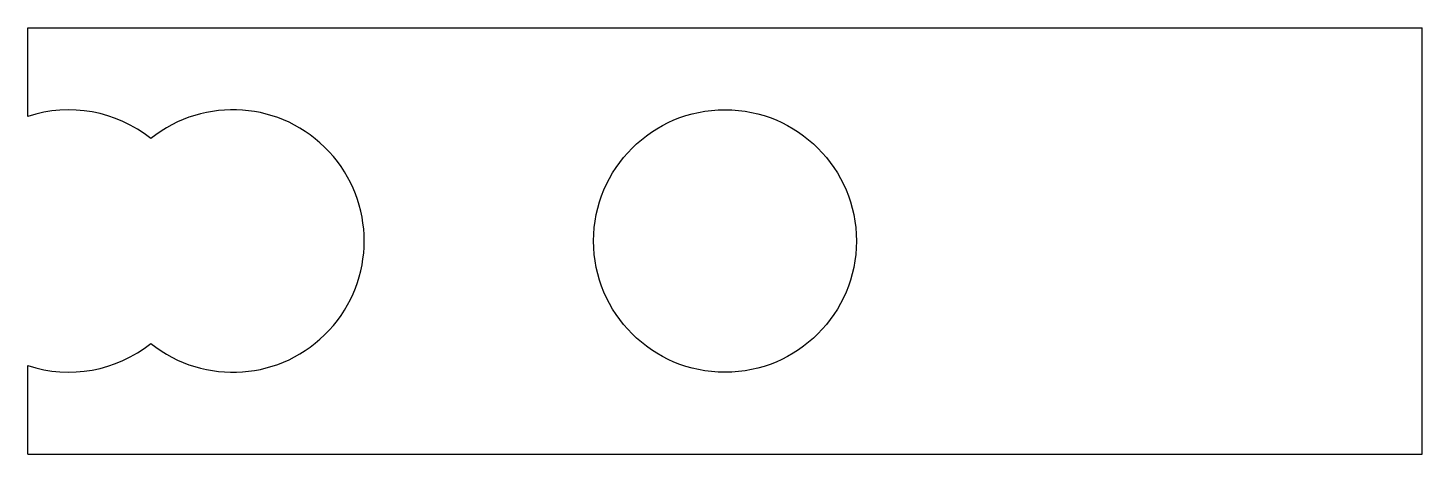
# Model space of a CAD drawing. Header units: millimetres. Extents: x -85 to 85, y -26 to 26.
import ezdxf

# ---------------------------------------------------------------- set-up
doc = ezdxf.new("R2010")
doc.units = ezdxf.units.MM

msp = doc.modelspace()

# ---------------------------------------------------------------- linework, layer by layer
for p, q in [((-85, 26), (85, 26)), ((-85, 15.2), (-85, 26)), ((85, -26), (85, 26)), ((-85, -26), (-85, -15.2)), ((-85, -26), (85, -26))]:
    msp.add_line(p, q)
msp.add_circle((0, 0), 16.02)
for centre, radius, start, end in [((-80, 0), 16, 51.3545, 108.21), ((-60, 0), 16.01, -128.6902, 128.6902), ((-80, 0), 16, -108.21, -51.3545)]:
    msp.add_arc(centre, radius, start, end)

doc.saveas('drawing.dxf')
